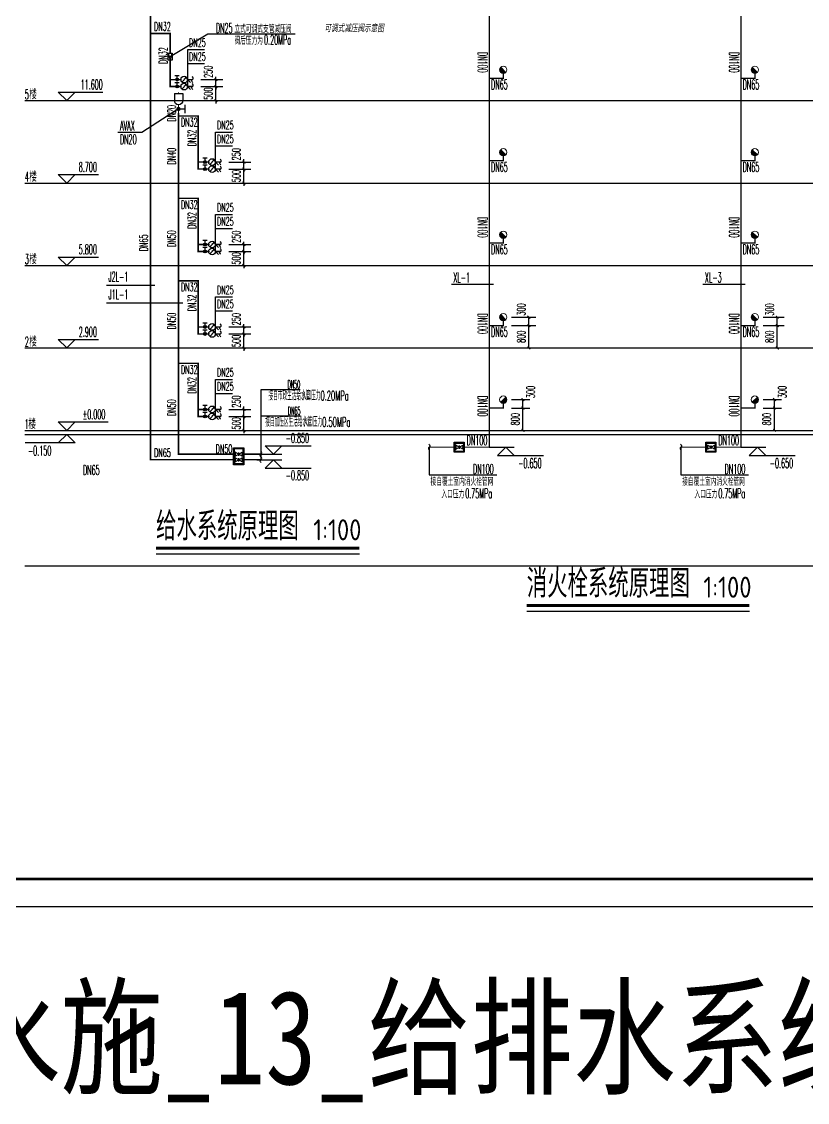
# Model space of a CAD drawing. Extents: x 27938 to 1042331, y -235042 to 1535213.
# Drawn here: x 817499 to 845606, y 353093 to 391762 of the extents above; entities that cross this region are included whole.
import ezdxf
from ezdxf.enums import TextEntityAlignment as Align

# ---------------------------------------------------------------- set-up
doc = ezdxf.new("R2010")
doc.units = 0
doc.header["$LTSCALE"] = 1000
doc.header["$MEASUREMENT"] = 0
for name, color, linetype in [('$AUDIT_BAD_LAYER2', 7, 'Continuous'), ('-JS', 4, 'Continuous'), ('DIM_SYMB', 3, 'Continuous'), ('DIM_不分区消火栓', 3, 'Continuous'), ('DIM_消防', 3, 'Continuous'), ('DIM_给水', 3, 'Continuous'), ('EQUIP_消防', 7, 'Continuous'), ('EQUIP_给水', 7, 'Continuous'), ('PIPE-不分区消火栓', 1, 'X'), ('PIPE-给水', 3, 'J1'), ('PIPE-给水中', 72, 'J2'), ('TEXT_给水', 7, 'Continuous'), ('TWT', 7, 'Continuous'), ('TWT_DIM', 3, 'Continuous'), ('TWT_ELEV', 3, 'Continuous'), ('TWT_LEAD', 3, 'Continuous'), ('TWT_TEXT', 7, 'Continuous'), ('VALVE_消防', 7, 'Continuous'), ('VALVE_给水', 7, 'Continuous'), ('图框', 140, 'Continuous'), ('导图字', 7, 'Continuous')]:
    doc.layers.add(name, color=color, linetype=linetype)
doc.layers.add('EQUIP_消火栓', color=242, linetype='Continuous', lineweight=18)
doc.layers.add('yichutu', color=7, linetype='Continuous', true_color=0xffffff, plot=False)
doc.styles.add('_TCH_DIM_T3', font='SIMPLEX.shx', dxfattribs={"width": 0.494118, "bigfont": 'GBCBIG.shx'})
doc.styles.add('_TWT_PIPEDN', font='SIMPLEX.shx', dxfattribs={"width": 0.6, "oblique": 10, "height": 3, "bigfont": 'HZTXT.shx'})
doc.styles.add('_TWT_SERIAL', font='simplex.shx', dxfattribs={"width": 0.6, "oblique": 10, "height": 3, "bigfont": 'aadri.shx'})
doc.styles.add('l3', font='isocp.shx', dxfattribs={"width": 0.7, "oblique": 9, "bigfont": 'hztxt.shx'})
doc.styles.get("Standard").update_dxf_attribs({"font": 'gbenor.shx', "bigfont": 'gbcbig.shx'})
doc.styles.add('黑体', font='simhei.ttf')
doc.linetypes.add('J1', pattern='A,3,-0.2,["J1",Standard,S=0.25,R=0,X=-0.1,Y=-0.115],-0.35', length=3.55)
doc.linetypes.add('J2', pattern='A,3,-0.2,["J2",Standard,S=0.25,R=0,X=-0.1,Y=-0.115],-0.35', length=3.55)
doc.linetypes.add('X', pattern='A,3,-0.2,["X",Standard,S=0.25,R=0,X=-0.1,Y=-0.115],-0.25', length=3.45)
doc.dimstyles.new('_TWT_ARCH&&100', dxfattribs={"dimtxt": 297.5, "dimasz": 100, "dimexe": 250, "dimexo": 300, "dimgap": 126.25, "dimtad": 1, "dimdec": 0, "dimzin": 0, "dimdsep": 46, "dimtxsty": '_TCH_DIM_T3', "dimblk": 'ARCHTICK', "dimcen": 0.09, "dimclrt": 7, "dimazin": 2, "dimtfac": 1, "dimtdec": 0, "dimtix": 1, "dimtmove": 2, "dimatfit": 3, "dimfxl": 1, "dimtolj": 1, "dimtzin": 0, "dimarcsym": 0})

# ---------------------------------------------------------------- blocks, each defined once
blk = doc.blocks.new('jzf1')
at = {"layer": '$AUDIT_BAD_LAYER2'}
for p, q in [((-1.51, 2.26), (1.49, 2.26)), ((-0.01, 0.76), (-0.01, 2.26))]:
    blk.add_line(p, q, dxfattribs=at)
at = {"layer": '$AUDIT_BAD_LAYER2', "const_width": 0.75}
blk.add_lwpolyline([(-0.38, 0, 1), (0.38, 0, 1)], format="xyb", close=True, dxfattribs=at)
blk = doc.blocks.new('zdpqf')
at = {"layer": '$AUDIT_BAD_LAYER2'}
for p, q in [((-1.5, 6.11), (-1.5, 3.61)), ((1.5, 6.11), (-1.5, 6.11)), ((1.5, 6.11), (1.5, 3.61))]:
    blk.add_line(p, q, dxfattribs=at)
at = {"layer": '$AUDIT_BAD_LAYER2', "const_width": 0.4}
for points in [[(0, 6.11), (0, 6.61)], [(0, -0.89), (0, 2.11)]]:
    blk.add_lwpolyline(points, dxfattribs=at)
at = {"layer": '$AUDIT_BAD_LAYER2'}
blk.add_arc((0, 3.61), 1.5, 180, 0, dxfattribs=at)
at = {"layer": '$AUDIT_BAD_LAYER2', "extrusion": (0, 0, -1), "zscale": -1, "rotation": 270}
blk.add_blockref('jzf1', (0, 0.61), dxfattribs=at)
blk = doc.blocks.new('$VALVE$00000497')
for p, q in [((78, 138), (-78, 138)), ((0, 50), (0, 138))]:
    blk.add_line(p, q)
at = {"const_width": 49.6}
blk.add_lwpolyline([(25, 0, 1), (-25, 0, 1)], format="xyb", close=True, dxfattribs=at)
blk.add_circle((0, 0), 50)
blk = doc.blocks.new('$VALVE$00000742')
blk.add_line((-93, -93), (93, 93))
blk.add_lwpolyline([(93, 93, 0, 50, 0), (-13, 22, 50, 50, 0)], format="xyseb")
blk.add_circle((0, 0), 150)
for p in [(-150, 0), (150, 0)]:
    blk.add_point(p)
blk = doc.blocks.new('$VALVE$00000296')
for points in [[(-125, 72), (-125, -72), (125, 72), (125, -72), (-125, 72)], [(0, 60), (0, -64)]]:
    blk.add_lwpolyline(points)
for p in [(-125, 0), (125, 0)]:
    blk.add_point(p)
blk = doc.blocks.new('$TwtSys$00000132')
at = {"elevation": 0}
blk.add_lwpolyline([(7, -101, -0.575183), (0, 0, 0.604745), (-11, 101, 16.924828)], format="xyb", dxfattribs=at)
blk = doc.blocks.new('$VALVE$00000301')
for points in [[(-125, 72), (125, 0), (-125, -72)], [(-125, 72), (-125, -72), (125, -72), (125, 72), (-125, 72)]]:
    blk.add_lwpolyline(points)
for p in [(-125, 0), (125, 0)]:
    blk.add_point(p)
blk = doc.blocks.new('$TwtSys$00000386')
blk.add_line((-93, 93, 0), (93, -93, 0))
blk.add_circle((0, 0, 0), 131)
at = {"color": 0}
for points in [[(34, -127, 0), (-127, 34, 0), (93, -93, 0), (-93, 93, 0)], [(-34, -127, 0), (-127, -34, 0), (34, -127, 0), (-127, 34, 0)], [(-93, -93, 0), (-93, -93, 0), (-34, -127, 0), (-127, -34, 0)]]:
    blk.add_solid(points, dxfattribs=at)
at = {"flags": 9}
blk.add_attdef('A', (0, 0, 0), '', height=0.00524, dxfattribs=at)
blk = doc.blocks.new('TK')
at = {"layer": '图框'}
blk.add_lwpolyline([(465375, 548714), (549475, 548714), (549475, 489314), (465375, 489314)], close=True, dxfattribs=at)
blk.add_lwpolyline([(465375, 548714), (549475, 548714), (549475, 489314), (465375, 489314)], close=True, dxfattribs=at)
at = {"layer": '图框', "const_width": 100}
blk.add_lwpolyline([(548475, 490314), (548475, 547714), (467875, 547714), (467875, 490314)], close=True, dxfattribs=at)
blk = doc.blocks.new('yct-841-594-84100-59399.9999999999-100-1000.0')
at = {"layer": 'yichutu', "color": 7, "true_color": 0xffffff}
blk.add_lwpolyline([(0, 0), (0, 59400), (84100, 59400), (84100, 0)], close=True, dxfattribs=at)
blk = doc.blocks.new('_ArchTick')
at = {"color": 0, "linetype": 'ByBlock', "const_width": 0.4}
blk.add_lwpolyline([(-0.5, -0.5), (0.5, 0.5)], dxfattribs=at)
blk = doc.blocks.new('*D143')
at = {"layer": 'Defpoints', "color": 0}
for p in [(834728, 378237), (835430, 378237), (834728, 377937)]:
    blk.add_point(p, dxfattribs=at)
at = {"layer": 'TWT_DIM', "color": 0, "lineweight": -2}
for p, q in [((835028, 378237), (835680, 378237)), ((835430, 377937), (835430, 378237)), ((835028, 377937), (835680, 377937))]:
    blk.add_line(p, q, dxfattribs=at)
at = {"layer": 'TWT_DIM', "color": 0, "lineweight": -2, "xscale": 100, "yscale": 100, "zscale": 100}
for p, rotation in [((835430, 378237), 90), ((835430, 377937), 270)]:
    blk.add_blockref('_ArchTick', p, dxfattribs=dict(at, rotation=rotation))
at = {"layer": 'TWT_DIM', "color": 7, "insert": (835705, 378512), "char_height": 297.5, "attachment_point": 5, "rotation": 90, "style": '_TCH_DIM_T3'}
blk.add_mtext('\\A1;300', dxfattribs=at)
blk = doc.blocks.new('*D144')
at = {"layer": 'Defpoints', "color": 0}
for p in [(834728, 377937), (835430, 377937), (834728, 377137)]:
    blk.add_point(p, dxfattribs=at)
at = {"layer": 'TWT_DIM', "color": 0, "lineweight": -2}
for p, q in [((835028, 377937), (835680, 377937)), ((835430, 377137), (835430, 377937)), ((835028, 377137), (835680, 377137))]:
    blk.add_line(p, q, dxfattribs=at)
at = {"layer": 'TWT_DIM', "color": 0, "lineweight": -2, "xscale": 100, "yscale": 100, "zscale": 100}
for p, rotation in [((835430, 377937), 90), ((835430, 377137), 270)]:
    blk.add_blockref('_ArchTick', p, dxfattribs=dict(at, rotation=rotation))
at = {"layer": 'TWT_DIM', "color": 7, "insert": (835155, 377537), "char_height": 297.5, "attachment_point": 5, "rotation": 90, "style": '_TCH_DIM_T3'}
blk.add_mtext('\\A1;800', dxfattribs=at)
blk = doc.blocks.new('*D145')
at = {"layer": 'Defpoints', "color": 0}
for p in [(843728, 378237), (844430, 378237), (843728, 377937)]:
    blk.add_point(p, dxfattribs=at)
at = {"layer": 'TWT_DIM', "color": 0, "lineweight": -2}
for p, q in [((844028, 378237), (844680, 378237)), ((844430, 377937), (844430, 378237)), ((844028, 377937), (844680, 377937))]:
    blk.add_line(p, q, dxfattribs=at)
at = {"layer": 'TWT_DIM', "color": 0, "lineweight": -2, "xscale": 100, "yscale": 100, "zscale": 100}
for p, rotation in [((844430, 378237), 90), ((844430, 377937), 270)]:
    blk.add_blockref('_ArchTick', p, dxfattribs=dict(at, rotation=rotation))
at = {"layer": 'TWT_DIM', "color": 7, "insert": (844705, 378512), "char_height": 297.5, "attachment_point": 5, "rotation": 90, "style": '_TCH_DIM_T3'}
blk.add_mtext('\\A1;300', dxfattribs=at)
blk = doc.blocks.new('*D146')
at = {"layer": 'Defpoints', "color": 0}
for p in [(843728, 377937), (844430, 377937), (843728, 377137)]:
    blk.add_point(p, dxfattribs=at)
at = {"layer": 'TWT_DIM', "color": 0, "lineweight": -2}
for p, q in [((844028, 377937), (844680, 377937)), ((844430, 377137), (844430, 377937)), ((844028, 377137), (844680, 377137))]:
    blk.add_line(p, q, dxfattribs=at)
at = {"layer": 'TWT_DIM', "color": 0, "lineweight": -2, "xscale": 100, "yscale": 100, "zscale": 100}
for p, rotation in [((844430, 377937), 90), ((844430, 377137), 270)]:
    blk.add_blockref('_ArchTick', p, dxfattribs=dict(at, rotation=rotation))
at = {"layer": 'TWT_DIM', "color": 7, "insert": (844155, 377537), "char_height": 297.5, "attachment_point": 5, "rotation": 90, "style": '_TCH_DIM_T3'}
blk.add_mtext('\\A1;800', dxfattribs=at)
blk = doc.blocks.new('*D183')
at = {"layer": 'Defpoints', "color": 0}
for p in [(843728, 381187), (844530, 381187), (843728, 380887)]:
    blk.add_point(p, dxfattribs=at)
at = {"layer": 'TWT_DIM', "color": 0, "lineweight": -2}
for p, q in [((844028, 381187), (844780, 381187)), ((844530, 380887), (844530, 381187)), ((844028, 380887), (844780, 380887))]:
    blk.add_line(p, q, dxfattribs=at)
at = {"layer": 'TWT_DIM', "color": 0, "lineweight": -2, "xscale": 100, "yscale": 100, "zscale": 100}
for p, rotation in [((844530, 381187), 90), ((844530, 380887), 270)]:
    blk.add_blockref('_ArchTick', p, dxfattribs=dict(at, rotation=rotation))
at = {"layer": 'TWT_DIM', "color": 7, "insert": (844255, 381462), "char_height": 297.5, "attachment_point": 5, "rotation": 90, "style": '_TCH_DIM_T3'}
blk.add_mtext('\\A1;300', dxfattribs=at)
blk = doc.blocks.new('*D184')
at = {"layer": 'Defpoints', "color": 0}
for p in [(843728, 380887), (844530, 380887), (843728, 380087)]:
    blk.add_point(p, dxfattribs=at)
at = {"layer": 'TWT_DIM', "color": 0, "lineweight": -2}
for p, q in [((844028, 380887), (844780, 380887)), ((844530, 380087), (844530, 380887)), ((844028, 380087), (844780, 380087))]:
    blk.add_line(p, q, dxfattribs=at)
at = {"layer": 'TWT_DIM', "color": 0, "lineweight": -2, "xscale": 100, "yscale": 100, "zscale": 100}
for p, rotation in [((844530, 380887), 90), ((844530, 380087), 270)]:
    blk.add_blockref('_ArchTick', p, dxfattribs=dict(at, rotation=rotation))
at = {"layer": 'TWT_DIM', "color": 7, "insert": (844255, 380487), "char_height": 297.5, "attachment_point": 5, "rotation": 90, "style": '_TCH_DIM_T3'}
blk.add_mtext('\\A1;800', dxfattribs=at)
blk = doc.blocks.new('*D185')
at = {"layer": 'Defpoints', "color": 0}
for p in [(834728, 381187), (835645, 381187), (834728, 380887)]:
    blk.add_point(p, dxfattribs=at)
at = {"layer": 'TWT_DIM', "color": 0, "lineweight": -2}
for p, q in [((835028, 381187), (835895, 381187)), ((835645, 380887), (835645, 381187)), ((835028, 380887), (835895, 380887))]:
    blk.add_line(p, q, dxfattribs=at)
at = {"layer": 'TWT_DIM', "color": 0, "lineweight": -2, "xscale": 100, "yscale": 100, "zscale": 100}
for p, rotation in [((835645, 381187), 90), ((835645, 380887), 270)]:
    blk.add_blockref('_ArchTick', p, dxfattribs=dict(at, rotation=rotation))
at = {"layer": 'TWT_DIM', "color": 7, "insert": (835370, 381462), "char_height": 297.5, "attachment_point": 5, "rotation": 90, "style": '_TCH_DIM_T3'}
blk.add_mtext('\\A1;300', dxfattribs=at)
blk = doc.blocks.new('*D186')
at = {"layer": 'Defpoints', "color": 0}
for p in [(834728, 380887), (835645, 380887), (834728, 380087)]:
    blk.add_point(p, dxfattribs=at)
at = {"layer": 'TWT_DIM', "color": 0, "lineweight": -2}
for p, q in [((835028, 380887), (835895, 380887)), ((835645, 380087), (835645, 380887)), ((835028, 380087), (835895, 380087))]:
    blk.add_line(p, q, dxfattribs=at)
at = {"layer": 'TWT_DIM', "color": 0, "lineweight": -2, "xscale": 100, "yscale": 100, "zscale": 100}
for p, rotation in [((835645, 380887), 90), ((835645, 380087), 270)]:
    blk.add_blockref('_ArchTick', p, dxfattribs=dict(at, rotation=rotation))
at = {"layer": 'TWT_DIM', "color": 7, "insert": (835370, 380487), "char_height": 297.5, "attachment_point": 5, "rotation": 90, "style": '_TCH_DIM_T3'}
blk.add_mtext('\\A1;800', dxfattribs=at)
blk = doc.blocks.new('*D195')
at = {"layer": 'Defpoints', "color": 0}
for p in [(823612, 389687), (823612, 389437), (824449, 389687)]:
    blk.add_point(p, dxfattribs=at)
at = {"layer": 'TWT_DIM', "color": 0, "lineweight": -2}
for p, q in [((824449, 389687), (824449, 389787)), ((823912, 389687), (824699, 389687)), ((823912, 389437), (824699, 389437)), ((824449, 389437), (824449, 389687)), ((824449, 389437), (824449, 389337))]:
    blk.add_line(p, q, dxfattribs=at)
at = {"layer": 'TWT_DIM', "color": 0, "lineweight": -2, "xscale": 100, "yscale": 100, "zscale": 100}
for p, rotation in [((824449, 389687), 270), ((824449, 389437), 90)]:
    blk.add_blockref('_ArchTick', p, dxfattribs=dict(at, rotation=rotation))
at = {"layer": 'TWT_DIM', "color": 7, "insert": (824174, 389967), "char_height": 297.5, "attachment_point": 5, "rotation": 90, "style": '_TCH_DIM_T3'}
blk.add_mtext('\\A1;250', dxfattribs=at)
blk = doc.blocks.new('*D196')
at = {"layer": 'Defpoints', "color": 0}
for p in [(823612, 389437), (824449, 389437), (823612, 388937)]:
    blk.add_point(p, dxfattribs=at)
at = {"layer": 'TWT_DIM', "color": 0, "lineweight": -2}
for p, q in [((823912, 389437), (824699, 389437)), ((824449, 389437), (824449, 389537)), ((824449, 388937), (824449, 389437)), ((823912, 388937), (824699, 388937)), ((824449, 388937), (824449, 388837))]:
    blk.add_line(p, q, dxfattribs=at)
at = {"layer": 'TWT_DIM', "color": 0, "lineweight": -2, "xscale": 100, "yscale": 100, "zscale": 100}
for p, rotation in [((824449, 389437), 270), ((824449, 388937), 90)]:
    blk.add_blockref('_ArchTick', p, dxfattribs=dict(at, rotation=rotation))
at = {"layer": 'TWT_DIM', "color": 7, "insert": (824174, 389187), "char_height": 297.5, "attachment_point": 5, "rotation": 90, "style": '_TCH_DIM_T3'}
blk.add_mtext('\\A1;500', dxfattribs=at)
blk = doc.blocks.new('*D197')
at = {"layer": 'Defpoints', "color": 0}
for p in [(824612, 386737), (825450, 386737), (824612, 386487)]:
    blk.add_point(p, dxfattribs=at)
at = {"layer": 'TWT_DIM', "color": 0, "lineweight": -2}
for p, q in [((824912, 386737), (825700, 386737)), ((825450, 386737), (825450, 386837)), ((825450, 386487), (825450, 386737)), ((824912, 386487), (825700, 386487)), ((825450, 386487), (825450, 386387))]:
    blk.add_line(p, q, dxfattribs=at)
at = {"layer": 'TWT_DIM', "color": 0, "lineweight": -2, "xscale": 100, "yscale": 100, "zscale": 100}
for p, rotation in [((825450, 386737), 270), ((825450, 386487), 90)]:
    blk.add_blockref('_ArchTick', p, dxfattribs=dict(at, rotation=rotation))
at = {"layer": 'TWT_DIM', "color": 7, "insert": (825175, 387017), "char_height": 297.5, "attachment_point": 5, "rotation": 90, "style": '_TCH_DIM_T3'}
blk.add_mtext('\\A1;250', dxfattribs=at)
blk = doc.blocks.new('*D198')
at = {"layer": 'Defpoints', "color": 0}
for p in [(824612, 386487), (825450, 386487), (824612, 385987)]:
    blk.add_point(p, dxfattribs=at)
at = {"layer": 'TWT_DIM', "color": 0, "lineweight": -2}
for p, q in [((824912, 386487), (825700, 386487)), ((825450, 386487), (825450, 386587)), ((825450, 385987), (825450, 386487)), ((824912, 385987), (825700, 385987)), ((825450, 385987), (825450, 385887))]:
    blk.add_line(p, q, dxfattribs=at)
at = {"layer": 'TWT_DIM', "color": 0, "lineweight": -2, "xscale": 100, "yscale": 100, "zscale": 100}
for p, rotation in [((825450, 386487), 270), ((825450, 385987), 90)]:
    blk.add_blockref('_ArchTick', p, dxfattribs=dict(at, rotation=rotation))
at = {"layer": 'TWT_DIM', "color": 7, "insert": (825175, 386237), "char_height": 297.5, "attachment_point": 5, "rotation": 90, "style": '_TCH_DIM_T3'}
blk.add_mtext('\\A1;500', dxfattribs=at)
blk = doc.blocks.new('*D199')
at = {"layer": 'Defpoints', "color": 0}
for p in [(824612, 383787), (825450, 383787), (824612, 383537)]:
    blk.add_point(p, dxfattribs=at)
at = {"layer": 'TWT_DIM', "color": 0, "lineweight": -2}
for p, q in [((824912, 383787), (825700, 383787)), ((825450, 383787), (825450, 383887)), ((825450, 383537), (825450, 383787)), ((824912, 383537), (825700, 383537)), ((825450, 383537), (825450, 383437))]:
    blk.add_line(p, q, dxfattribs=at)
at = {"layer": 'TWT_DIM', "color": 0, "lineweight": -2, "xscale": 100, "yscale": 100, "zscale": 100}
for p, rotation in [((825450, 383787), 270), ((825450, 383537), 90)]:
    blk.add_blockref('_ArchTick', p, dxfattribs=dict(at, rotation=rotation))
at = {"layer": 'TWT_DIM', "color": 7, "insert": (825175, 384067), "char_height": 297.5, "attachment_point": 5, "rotation": 90, "style": '_TCH_DIM_T3'}
blk.add_mtext('\\A1;250', dxfattribs=at)
blk = doc.blocks.new('*D200')
at = {"layer": 'Defpoints', "color": 0}
for p in [(824612, 383537), (825450, 383537), (824612, 383037)]:
    blk.add_point(p, dxfattribs=at)
at = {"layer": 'TWT_DIM', "color": 0, "lineweight": -2}
for p, q in [((825450, 383537), (825450, 383637)), ((824912, 383537), (825700, 383537)), ((825450, 383037), (825450, 383537)), ((824912, 383037), (825700, 383037)), ((825450, 383037), (825450, 382937))]:
    blk.add_line(p, q, dxfattribs=at)
at = {"layer": 'TWT_DIM', "color": 0, "lineweight": -2, "xscale": 100, "yscale": 100, "zscale": 100}
for p, rotation in [((825450, 383537), 270), ((825450, 383037), 90)]:
    blk.add_blockref('_ArchTick', p, dxfattribs=dict(at, rotation=rotation))
at = {"layer": 'TWT_DIM', "color": 7, "insert": (825175, 383287), "char_height": 297.5, "attachment_point": 5, "rotation": 90, "style": '_TCH_DIM_T3'}
blk.add_mtext('\\A1;500', dxfattribs=at)
blk = doc.blocks.new('*D201')
at = {"layer": 'Defpoints', "color": 0}
for p in [(824612, 380837), (824612, 380587), (825450, 380837)]:
    blk.add_point(p, dxfattribs=at)
at = {"layer": 'TWT_DIM', "color": 0, "lineweight": -2}
for p, q in [((825450, 380837), (825450, 380937)), ((824912, 380837), (825700, 380837)), ((824912, 380587), (825700, 380587)), ((825450, 380587), (825450, 380837)), ((825450, 380587), (825450, 380487))]:
    blk.add_line(p, q, dxfattribs=at)
at = {"layer": 'TWT_DIM', "color": 0, "lineweight": -2, "xscale": 100, "yscale": 100, "zscale": 100}
for p, rotation in [((825450, 380837), 270), ((825450, 380587), 90)]:
    blk.add_blockref('_ArchTick', p, dxfattribs=dict(at, rotation=rotation))
at = {"layer": 'TWT_DIM', "color": 7, "insert": (825175, 381117), "char_height": 297.5, "attachment_point": 5, "rotation": 90, "style": '_TCH_DIM_T3'}
blk.add_mtext('\\A1;250', dxfattribs=at)
blk = doc.blocks.new('*D202')
at = {"layer": 'Defpoints', "color": 0}
for p in [(824612, 380587), (825450, 380587), (824612, 380087)]:
    blk.add_point(p, dxfattribs=at)
at = {"layer": 'TWT_DIM', "color": 0, "lineweight": -2}
for p, q in [((824912, 380587), (825700, 380587)), ((825450, 380587), (825450, 380687)), ((825450, 380087), (825450, 380587)), ((824912, 380087), (825700, 380087)), ((825450, 380087), (825450, 379987))]:
    blk.add_line(p, q, dxfattribs=at)
at = {"layer": 'TWT_DIM', "color": 0, "lineweight": -2, "xscale": 100, "yscale": 100, "zscale": 100}
for p, rotation in [((825450, 380587), 270), ((825450, 380087), 90)]:
    blk.add_blockref('_ArchTick', p, dxfattribs=dict(at, rotation=rotation))
at = {"layer": 'TWT_DIM', "color": 7, "insert": (825175, 380337), "char_height": 297.5, "attachment_point": 5, "rotation": 90, "style": '_TCH_DIM_T3'}
blk.add_mtext('\\A1;500', dxfattribs=at)
blk = doc.blocks.new('*D203')
at = {"layer": 'Defpoints', "color": 0}
for p in [(824612, 377887), (825449, 377887), (824612, 377637)]:
    blk.add_point(p, dxfattribs=at)
at = {"layer": 'TWT_DIM', "color": 0, "lineweight": -2}
for p, q in [((824912, 377887), (825699, 377887)), ((825449, 377887), (825449, 377987)), ((825449, 377637), (825449, 377887)), ((824912, 377637), (825699, 377637)), ((825449, 377637), (825449, 377537))]:
    blk.add_line(p, q, dxfattribs=at)
at = {"layer": 'TWT_DIM', "color": 0, "lineweight": -2, "xscale": 100, "yscale": 100, "zscale": 100}
for p, rotation in [((825449, 377887), 270), ((825449, 377637), 90)]:
    blk.add_blockref('_ArchTick', p, dxfattribs=dict(at, rotation=rotation))
at = {"layer": 'TWT_DIM', "color": 7, "insert": (825174, 378167), "char_height": 297.5, "attachment_point": 5, "rotation": 90, "style": '_TCH_DIM_T3'}
blk.add_mtext('\\A1;250', dxfattribs=at)
blk = doc.blocks.new('*D204')
at = {"layer": 'Defpoints', "color": 0}
for p in [(824612, 377637), (825449, 377637), (824612, 377137)]:
    blk.add_point(p, dxfattribs=at)
at = {"layer": 'TWT_DIM', "color": 0, "lineweight": -2}
for p, q in [((824912, 377637), (825699, 377637)), ((825449, 377637), (825449, 377737)), ((825449, 377137), (825449, 377637)), ((824912, 377137), (825699, 377137)), ((825449, 377137), (825449, 377037))]:
    blk.add_line(p, q, dxfattribs=at)
at = {"layer": 'TWT_DIM', "color": 0, "lineweight": -2, "xscale": 100, "yscale": 100, "zscale": 100}
for p, rotation in [((825449, 377637), 270), ((825449, 377137), 90)]:
    blk.add_blockref('_ArchTick', p, dxfattribs=dict(at, rotation=rotation))
at = {"layer": 'TWT_DIM', "color": 7, "insert": (825174, 377387), "char_height": 297.5, "attachment_point": 5, "rotation": 90, "style": '_TCH_DIM_T3'}
blk.add_mtext('\\A1;500', dxfattribs=at)

msp = doc.modelspace()

# ---------------------------------------------------------------- hatches: boundary and pattern name
at = {"layer": 'PIPE-不分区消火栓'}
for points in [[(834728, 389736.7), (834728, 389714.2), (834750.5, 389714.2)], [(834728, 389736.7), (834750.5, 389736.7), (834750.5, 389714.2)], [(834728, 389736.7), (834750.5, 389736.7), (834750.5, 389714.2)], [(834728, 389736.7), (834728, 389714.2), (834750.5, 389714.2)], [(843728, 389736.7), (843728, 389714.2), (843750.5, 389714.2)], [(843728, 389736.7), (843750.5, 389736.7), (843750.5, 389714.2)], [(843728, 389736.7), (843750.5, 389736.7), (843750.5, 389714.2)], [(843728, 389736.7), (843728, 389714.2), (843750.5, 389714.2)], [(834728, 386786.7), (834728, 386764.2), (834750.5, 386764.2)], [(834728, 386786.7), (834750.5, 386786.7), (834750.5, 386764.2)], [(834728, 386786.7), (834750.5, 386786.7), (834750.5, 386764.2)], [(834728, 386786.7), (834728, 386764.2), (834750.5, 386764.2)], [(843728, 386786.7), (843728, 386764.2), (843750.5, 386764.2)], [(843728, 386786.7), (843750.5, 386786.7), (843750.5, 386764.2)], [(843728, 386786.7), (843750.5, 386786.7), (843750.5, 386764.2)], [(843728, 386786.7), (843728, 386764.2), (843750.5, 386764.2)], [(834728, 383836.7), (834728, 383814.2), (834750.5, 383814.2)], [(834728, 383836.7), (834750.5, 383836.7), (834750.5, 383814.2)], [(834728, 383836.7), (834750.5, 383836.7), (834750.5, 383814.2)], [(834728, 383836.7), (834728, 383814.2), (834750.5, 383814.2)], [(843728, 383836.7), (843728, 383814.2), (843750.5, 383814.2)], [(843728, 383836.7), (843750.5, 383836.7), (843750.5, 383814.2)], [(843728, 383836.7), (843750.5, 383836.7), (843750.5, 383814.2)], [(843728, 383836.7), (843728, 383814.2), (843750.5, 383814.2)], [(834728, 380886.7), (834728, 380864.2), (834750.5, 380864.2)], [(834728, 380886.7), (834750.5, 380886.7), (834750.5, 380864.2)], [(834728, 380886.7), (834750.5, 380886.7), (834750.5, 380864.2)], [(834728, 380886.7), (834728, 380864.2), (834750.5, 380864.2)], [(843728, 380886.7), (843728, 380864.2), (843750.5, 380864.2)], [(843728, 380886.7), (843750.5, 380886.7), (843750.5, 380864.2)], [(843728, 380886.7), (843750.5, 380886.7), (843750.5, 380864.2)], [(843728, 380886.7), (843728, 380864.2), (843750.5, 380864.2)], [(834228, 379586.7), (834228, 379564.2), (834250.5, 379564.2)], [(834228, 379586.7), (834250.5, 379586.7), (834250.5, 379564.2)], [(843228, 379586.7), (843228, 379564.2), (843250.5, 379564.2)], [(843228, 379586.7), (843250.5, 379586.7), (843250.5, 379564.2)], [(834728, 377936.6), (834728, 377914.1), (834750.5, 377914.1)], [(834728, 377936.6), (834750.5, 377936.6), (834750.5, 377914.1)], [(843728, 377936.6), (843728, 377914.1), (843750.5, 377914.1)], [(843728, 377936.6), (843750.5, 377936.6), (843750.5, 377914.1)], [(834228, 376536.7), (834250.5, 376536.7), (834250.5, 376514.2)], [(834228, 376536.7), (834228, 376514.2), (834250.5, 376514.2)], [(843228, 376536.7), (843250.5, 376536.7), (843250.5, 376514.2)], [(843228, 376536.7), (843228, 376514.2), (843250.5, 376514.2)]]:
    msp.add_hatch(color=256, dxfattribs=at).paths.add_polyline_path(points)
at = {"layer": 'PIPE-给水'}
for points in [[(823811.9, 388386.7), (823839.4, 388386.7), (823839.4, 388414.2)], [(823811.9, 388386.7), (823811.9, 388414.2), (823839.4, 388414.2)], [(823811.9, 388386.7), (823811.9, 388414.2), (823839.4, 388414.2)], [(823811.9, 388386.7), (823839.4, 388386.7), (823839.4, 388414.2)], [(823811.9, 386486.7), (823811.9, 386459.2), (823784.4, 386459.2)], [(823811.9, 386486.7), (823784.4, 386486.7), (823784.4, 386459.2)], [(823811.9, 386486.7), (823784.4, 386486.7), (823784.4, 386459.2)], [(823811.9, 386486.7), (823811.9, 386459.2), (823784.4, 386459.2)], [(823811.9, 385436.7), (823839.4, 385436.7), (823839.4, 385464.2)], [(823811.9, 385436.7), (823811.9, 385464.2), (823839.4, 385464.2)], [(823811.9, 385436.7), (823811.9, 385464.2), (823839.4, 385464.2)], [(823811.9, 385436.7), (823839.4, 385436.7), (823839.4, 385464.2)], [(823811.9, 383536.7), (823811.9, 383509.2), (823784.4, 383509.2)], [(823811.9, 383536.7), (823784.4, 383536.7), (823784.4, 383509.2)], [(823811.9, 383536.7), (823784.4, 383536.7), (823784.4, 383509.2)], [(823811.9, 383536.7), (823811.9, 383509.2), (823784.4, 383509.2)], [(823811.9, 382486.7), (823839.4, 382486.7), (823839.4, 382514.2)], [(823811.9, 382486.7), (823811.9, 382514.2), (823839.4, 382514.2)], [(823811.9, 382486.7), (823811.9, 382514.2), (823839.4, 382514.2)], [(823811.9, 382486.7), (823839.4, 382486.7), (823839.4, 382514.2)], [(823811.9, 380586.7), (823811.9, 380559.2), (823784.4, 380559.2)], [(823811.9, 380586.7), (823784.4, 380586.7), (823784.4, 380559.2)], [(823811.9, 380586.7), (823784.4, 380586.7), (823784.4, 380559.2)], [(823811.9, 380586.7), (823811.9, 380559.2), (823784.4, 380559.2)], [(823811.9, 379536.7), (823839.4, 379536.7), (823839.4, 379564.2)], [(823811.9, 379536.7), (823811.9, 379564.2), (823839.4, 379564.2)], [(823811.9, 379536.7), (823811.9, 379564.2), (823839.4, 379564.2)], [(823811.9, 379536.7), (823839.4, 379536.7), (823839.4, 379564.2)], [(823811.9, 377636.7), (823811.9, 377609.2), (823784.4, 377609.2)], [(823811.9, 377636.7), (823784.4, 377636.7), (823784.4, 377609.2)], [(823811.9, 377636.7), (823784.4, 377636.7), (823784.4, 377609.2)], [(823811.9, 377636.7), (823811.9, 377609.2), (823784.4, 377609.2)], [(823111.9, 376286.7), (823111.9, 376259.2), (823084.4, 376259.2)], [(823111.9, 376286.7), (823084.4, 376286.7), (823084.4, 376259.2)], [(823111.9, 376286.7), (823084.4, 376286.7), (823084.4, 376259.2)], [(823111.9, 376286.7), (823111.9, 376259.2), (823084.4, 376259.2)]]:
    msp.add_hatch(color=256, dxfattribs=at).paths.add_polyline_path(points)
at = {"layer": 'PIPE-给水中'}
for points in [[(822811.9, 391336.7), (822839.4, 391336.7), (822839.4, 391364.2)], [(822811.9, 391336.7), (822811.9, 391364.2), (822839.4, 391364.2)], [(822811.9, 391336.7), (822811.9, 391364.2), (822839.4, 391364.2)], [(822811.9, 391336.7), (822839.4, 391336.7), (822839.4, 391364.2)], [(822811.9, 389436.7), (822811.9, 389409.2), (822784.4, 389409.2)], [(822811.9, 389436.7), (822784.4, 389436.7), (822784.4, 389409.2)], [(822811.9, 389436.7), (822784.4, 389436.7), (822784.4, 389409.2)], [(822811.9, 389436.7), (822811.9, 389409.2), (822784.4, 389409.2)], [(822111.9, 376086.7), (822084.4, 376086.7), (822084.4, 376059.2)], [(822111.9, 376086.7), (822111.9, 376059.2), (822084.4, 376059.2)]]:
    msp.add_hatch(color=256, dxfattribs=at).paths.add_polyline_path(points)

# ---------------------------------------------------------------- linework, layer by layer
at = {"layer": '-JS'}
for points in [[(832973, 376714.7), (833333, 376714.7), (833333, 376356.7), (832973, 376356.7)], [(833003, 376684.7), (833303, 376684.7), (833303, 376386.7), (833003, 376386.7)], [(841973, 376714.7), (842333, 376714.7), (842333, 376356.7), (841973, 376356.7)], [(842003, 376684.7), (842303, 376684.7), (842303, 376386.7), (842003, 376386.7)], [(825081.9, 376514.7), (825441.9, 376514.7), (825441.9, 375906.7), (825081.9, 375906.7)], [(825111.9, 376484.7), (825411.9, 376484.7), (825411.9, 375936.7), (825111.9, 375936.7)]]:
    msp.add_lwpolyline(points, close=True, dxfattribs=at)
at = {"layer": 'DIM_SYMB', "const_width": 105}
for points in [[(822307.5, 372926.3), (829581.1, 372926.3)], [(835568.8, 370874.3), (843535, 370874.3)]]:
    msp.add_lwpolyline(points, dxfattribs=at)
at = {"layer": 'DIM_SYMB'}
for points in [[(822307.5, 372716.3), (829581.1, 372716.3)], [(835568.8, 370664.3), (843535, 370664.3)]]:
    msp.add_lwpolyline(points, dxfattribs=at)
at = {"layer": 'DIM_不分区消火栓'}
for p, q in [((832077.8, 376536.7), (832077.8, 375545)), ((841077.8, 376536.7), (841077.8, 375545)), ((832077.8, 375545), (834499.9, 375545)), ((841077.8, 375545), (843499.9, 375545))]:
    msp.add_line(p, q, dxfattribs=at)
at = {"layer": 'DIM_消防'}
for p, q in [((834378, 382361.7), (832870.5, 382361.7)), ((843378, 382361.7), (841870.5, 382361.7))]:
    msp.add_line(p, q, dxfattribs=at)
at = {"layer": 'DIM_给水'}
for p, q in [((823439.6, 390261.9), (823439.6, 390761.9)), ((823439.6, 390761.9), (824039.6, 390761.9)), ((823439.6, 389386.7), (823439.6, 390261.9)), ((823439.6, 390261.9), (824039.6, 390261.9)), ((823333.6, 389792.8), (823545.7, 389580.6)), ((823333.6, 389542.8), (823545.7, 389330.6)), ((824439.6, 387311.9), (824439.6, 387811.9)), ((824439.6, 387811.9), (825039.6, 387811.9)), ((824439.6, 386436.7), (824439.6, 387311.9)), ((824439.6, 387311.9), (825039.6, 387311.9)), ((824333.6, 386842.8), (824545.7, 386630.6)), ((824333.6, 386592.8), (824545.7, 386380.6)), ((824439.6, 384361.9), (824439.6, 384861.9)), ((824439.6, 384861.9), (825039.6, 384861.9)), ((824439.6, 383486.7), (824439.6, 384361.9)), ((824439.6, 384361.9), (825039.6, 384361.9)), ((824333.6, 383892.8), (824545.7, 383680.6)), ((824333.6, 383642.8), (824545.7, 383430.6)), ((822261.9, 382320.1), (820535, 382320.1)), ((823261.9, 381686.7), (820535, 381686.7)), ((824439.6, 381411.9), (824439.6, 381911.9)), ((824439.6, 381911.9), (825039.6, 381911.9)), ((824439.6, 380536.7), (824439.6, 381411.9)), ((824439.6, 381411.9), (825039.6, 381411.9)), ((824333.6, 380942.8), (824545.7, 380730.6)), ((824333.6, 380692.8), (824545.7, 380480.6)), ((824439.6, 378461.9), (824439.6, 378961.9)), ((824439.6, 378961.9), (825039.6, 378961.9)), ((824439.6, 377586.7), (824439.6, 378461.9)), ((824439.6, 378461.9), (825039.6, 378461.9)), ((824333.6, 377992.8), (824545.7, 377780.6)), ((824333.6, 377742.8), (824545.7, 377530.6))]:
    msp.add_line(p, q, dxfattribs=at)
at = {"layer": 'PIPE-不分区消火栓', "const_width": 45}
for points in [[(834228, 389736.7), (834228, 392686.7)], [(843228, 389736.7), (843228, 392686.7)], [(834728, 389736.7), (834728, 389905.7)], [(843728, 389736.7), (843728, 389905.7)], [(834228, 386786.7), (834228, 389736.7)], [(834228, 389736.7), (834728, 389736.7)], [(843228, 386786.7), (843228, 389736.7)], [(843228, 389736.7), (843728, 389736.7)], [(834228, 383836.7), (834228, 386786.7)], [(834228, 386786.7), (834728, 386786.7)], [(834728, 386786.7), (834728, 386955.7)], [(843228, 383836.7), (843228, 386786.7)], [(843228, 386786.7), (843728, 386786.7)], [(843728, 386786.7), (843728, 386955.7)], [(834728, 383836.7), (834728, 384005.7)], [(843728, 383836.7), (843728, 384005.7)], [(834228, 380886.7), (834228, 383836.7)], [(834228, 383836.7), (834728, 383836.7)], [(843228, 380886.7), (843228, 383836.7)], [(843228, 383836.7), (843728, 383836.7)], [(834228, 380886.7), (834728, 380886.7)], [(834228, 377936.6), (834228, 380886.7)], [(834728, 380886.7), (834728, 381055.7)], [(843228, 380886.7), (843728, 380886.7)], [(843228, 377936.6), (843228, 380886.7)], [(843728, 380886.7), (843728, 381055.7)], [(834228, 376536.7), (834228, 377936.6)], [(834228, 377936.6), (834728, 377936.6)], [(834728, 377936.6), (834728, 378105.6)], [(843228, 376536.7), (843228, 377936.6)], [(843228, 377936.6), (843728, 377936.6)], [(843728, 377936.6), (843728, 378105.6)], [(832078, 376536.7), (833028, 376536.7)], [(833278, 376536.7), (834228, 376536.7)], [(841078, 376536.7), (842028, 376536.7)], [(842278, 376536.7), (843228, 376536.7)]]:
    msp.add_lwpolyline(points, dxfattribs=at)
at = {"layer": 'PIPE-给水', "const_width": 55}
for points in [[(823111.9, 388386.7), (823111.9, 388486.7)], [(823111.9, 388386.7), (823811.9, 388386.7)], [(823111.9, 385436.7), (823111.9, 388386.7)], [(823811.9, 386736.7), (823811.9, 388386.7)], [(823811.9, 386486.7), (823811.9, 386736.7)], [(823811.9, 386736.7), (824191.9, 386736.7)], [(824431.9, 386736.7), (824611.9, 386736.7)], [(823811.9, 386486.7), (824191.9, 386486.7)], [(824431.9, 386486.7), (824611.9, 386486.7)], [(823111.9, 382486.7), (823111.9, 385436.7)], [(823111.9, 385436.7), (823811.9, 385436.7)], [(823811.9, 383786.7), (823811.9, 385436.7)], [(823811.9, 383536.7), (823811.9, 383786.7)], [(823811.9, 383786.7), (824191.9, 383786.7)], [(824431.9, 383786.7), (824611.9, 383786.7)], [(823811.9, 383536.7), (824191.9, 383536.7)], [(824431.9, 383536.7), (824611.9, 383536.7)], [(823111.9, 379536.7), (823111.9, 382486.7)], [(823111.9, 382486.7), (823811.9, 382486.7)], [(823811.9, 380836.7), (823811.9, 382486.7)], [(823811.9, 380586.7), (823811.9, 380836.7)], [(823811.9, 380836.7), (824191.9, 380836.7)], [(823811.9, 380586.7), (824191.9, 380586.7)], [(824431.9, 380836.7), (824611.9, 380836.7)], [(824431.9, 380586.7), (824611.9, 380586.7)], [(823111.9, 376286.7), (823111.9, 379536.7)], [(823111.9, 379536.7), (823811.9, 379536.7)], [(823811.9, 377886.7), (823811.9, 379536.7)], [(823811.9, 377636.7), (823811.9, 377886.7)], [(823811.9, 377886.7), (824191.9, 377886.7)], [(824431.9, 377886.7), (824611.9, 377886.7)], [(823811.9, 377636.7), (824191.9, 377636.7)], [(824431.9, 377636.7), (824611.9, 377636.7)], [(823111.9, 376286.7), (825136.9, 376286.7)], [(825386.9, 376286.7), (826061.9, 376286.7)]]:
    msp.add_lwpolyline(points, dxfattribs=at)
at = {"layer": 'PIPE-给水中', "const_width": 55}
for points in [[(822111.9, 391336.7), (822111.9, 394286.7)], [(822111.9, 391336.7), (822811.9, 391336.7)], [(822111.9, 376086.7), (822111.9, 391336.7)], [(822811.9, 390636.5), (822811.9, 391336.7)], [(822811.9, 389686.7), (822811.9, 390386.9)], [(822811.9, 389436.7), (822811.9, 389686.7)], [(822811.9, 389686.7), (823191.9, 389686.7)], [(822811.9, 389436.7), (823191.9, 389436.7)], [(823431.9, 389686.7), (823611.9, 389686.7)], [(823431.9, 389436.7), (823611.9, 389436.7)], [(822111.9, 376086.7), (825136.9, 376086.7)], [(825386.9, 376086.7), (826061.9, 376086.7)]]:
    msp.add_lwpolyline(points, dxfattribs=at)
at = {"layer": 'TWT'}
for p, q in [((817611.9, 388936.7), (889211.9, 388936.7)), ((817611.9, 385986.7), (889211.9, 385986.7)), ((817611.9, 383036.7), (889211.9, 383036.7)), ((817611.9, 380086.7), (889211.9, 380086.7)), ((817611.9, 377136.7), (889211.9, 377136.7)), ((817611.9, 376986.7), (889211.9, 376986.7)), ((817611.9, 372286.7), (889211.9, 372286.7))]:
    msp.add_line(p, q, dxfattribs=at)
at = {"layer": 'TWT_ELEV'}
for p, q in [((819111.9, 388936.7), (818811.9, 389236.7)), ((818811.9, 389236.7), (820407.3, 389236.7)), ((819111.9, 388936.7), (819411.9, 389236.7)), ((819111.9, 385986.7), (818811.9, 386286.7)), ((818811.9, 386286.7), (820245.3, 386286.7)), ((819111.9, 385986.7), (819411.9, 386286.7)), ((819111.9, 383036.7), (818811.9, 383336.7)), ((818811.9, 383336.7), (820245.3, 383336.7)), ((819111.9, 383036.7), (819411.9, 383336.7)), ((819111.9, 380086.7), (818811.9, 380386.7)), ((818811.9, 380386.7), (820245.3, 380386.7)), ((819111.9, 380086.7), (819411.9, 380386.7)), ((819111.9, 377136.7), (818811.9, 377436.7)), ((818811.9, 377436.7), (820596.2, 377436.7)), ((819111.9, 377136.7), (819411.9, 377436.7)), ((819411.9, 376686.7), (817627.6, 376686.7)), ((819111.9, 376986.7), (818811.9, 376686.7)), ((819111.9, 376986.7), (819411.9, 376686.7)), ((825912.1, 376286.7), (826807.4, 376286.7)), ((826507.4, 376286.7), (826207.4, 376586.7)), ((826207.4, 376586.7), (827856.8, 376586.7)), ((826507.4, 376286.7), (826807.4, 376586.7)), ((834228, 376536.7), (835123.3, 376536.7)), ((834823.3, 376536.7), (834523.3, 376236.7)), ((834823.3, 376536.7), (835123.3, 376236.7)), ((843228, 376536.7), (844123.3, 376536.7)), ((843823.3, 376536.7), (843523.3, 376236.7)), ((843823.3, 376536.7), (844123.3, 376236.7)), ((825912.1, 376086.7), (826807.4, 376086.7)), ((826507.4, 376086.7), (826207.4, 375786.7)), ((826507.4, 376086.7), (826807.4, 375786.7)), ((834523.3, 376236.7), (836172.6, 376236.7)), ((843523.3, 376236.7), (845172.6, 376236.7)), ((826207.4, 375786.7), (827856.8, 375786.7))]:
    msp.add_line(p, q, dxfattribs=at)
at = {"layer": 'TWT_LEAD'}
for p, q in [((822811.9, 390511.7), (824159.4, 391324.2)), ((824159.4, 391324.2), (827279.7, 391324.2)), ((823111.9, 388636.7), (821797.6, 387794)), ((821797.6, 387794), (820944.8, 387794)), ((826061.9, 376286.7), (826061.9, 378596.1)), ((826061.9, 378596.1), (827464.2, 378596.1)), ((826062.1, 376086.9), (826062.1, 377652.4)), ((826062.1, 377652.4), (827474.1, 377652.4))]:
    msp.add_line(p, q, dxfattribs=at)

# ---------------------------------------------------------------- block references
at = {"layer": '-JS', "xscale": -100, "yscale": 100, "zscale": 100}
msp.add_blockref('zdpqf', (823111.9, 388575.8), dxfattribs=at)
msp.add_blockref('TK', (348736.9, -129226.9))
at = {"layer": 'EQUIP_消火栓'}
for p in [(834728, 390036.7), (843728, 390036.7), (834728, 387086.7), (843728, 387086.7), (834728, 384136.7), (843728, 384136.7), (834728, 381186.7), (843728, 381186.7)]:
    msp.add_blockref('$TwtSys$00000386', p, dxfattribs=at)
at = {"layer": 'EQUIP_消火栓', "xscale": -1}
for p in [(834728, 378236.6), (843728, 378236.6)]:
    msp.add_blockref('$TwtSys$00000386', p, dxfattribs=at)
at = {"layer": 'EQUIP_消防', "rotation": 180}
for p in [(832078, 376536.7), (841078, 376536.7)]:
    msp.add_blockref('$TwtSys$00000132', p, dxfattribs=at)
at = {"layer": 'EQUIP_给水'}
for p in [(823611.9, 389686.7), (823611.9, 389436.7), (824611.9, 386736.7), (824611.9, 386486.7), (824611.9, 383786.7), (824611.9, 383536.7), (824611.9, 380836.7), (824611.9, 380586.7), (824611.9, 377886.7), (824611.9, 377636.7), (826061.9, 376286.7), (826061.9, 376086.7)]:
    msp.add_blockref('$TwtSys$00000132', p, dxfattribs=at)
at = {"layer": 'VALVE_消防', "xscale": -1, "yscale": -1, "rotation": 180}
for p in [(833153, 376536.7), (842153, 376536.7)]:
    msp.add_blockref('$VALVE$00000296', p, dxfattribs=at)
at = {"layer": 'VALVE_给水', "yscale": -1, "rotation": 270}
msp.add_blockref('$VALVE$00000301', (822811.9, 390511.7), dxfattribs=at)
at = {"layer": 'VALVE_给水'}
for name, p in [('$VALVE$00000497', (823060.5, 389686.7)), ('$VALVE$00000497', (823060.5, 389436.7)), ('$VALVE$00000497', (824060.5, 386736.7)), ('$VALVE$00000497', (824060.5, 386486.7)), ('$VALVE$00000497', (824060.5, 383786.7)), ('$VALVE$00000497', (824060.5, 383536.7)), ('$VALVE$00000497', (824060.5, 380836.7)), ('$VALVE$00000497', (824060.5, 380586.7)), ('$VALVE$00000497', (824060.5, 377886.7)), ('$VALVE$00000497', (824060.5, 377636.7)), ('$VALVE$00000296', (825261.9, 376286.7)), ('$VALVE$00000296', (825261.9, 376086.7))]:
    msp.add_blockref(name, p, dxfattribs=at)
at = {"layer": 'VALVE_给水', "xscale": 0.8, "yscale": 0.8, "zscale": 0.8}
for p in [(823311.9, 389686.7), (823311.9, 389436.7), (824311.9, 386736.7), (824311.9, 386486.7), (824311.9, 383786.7), (824311.9, 383536.7), (824311.9, 380836.7), (824311.9, 380586.7), (824311.9, 377886.7), (824311.9, 377636.7)]:
    msp.add_blockref('$VALVE$00000742', p, dxfattribs=at)
at = {"layer": 'yichutu'}
msp.add_blockref('yct-841-594-84100-59399.9999999999-100-1000.0', (814111.9, 360086.7), dxfattribs=at)

# ---------------------------------------------------------------- texts
at = {"layer": '-JS', "style": 'l3', "oblique": 9, "width": 0.7}
msp.add_text('可调式减压阀示意图', height=250, dxfattribs=at).set_placement((829392.9, 391545.3), align=Align.MIDDLE)
at = {"layer": 'DIM_SYMB', "color": 7}
for s, height, p in [('给水系统原理图', 1012.77, (822307.5, 373203.3)), ('1:100', 750, (827930.6, 373203.3)), ('消火栓系统原理图', 1012.77, (835568.8, 371151.4)), ('1:100', 750, (841884.5, 371151.4))]:
    msp.add_text(s, height=height, dxfattribs=at).set_placement(p)
at = {"layer": 'DIM_不分区消火栓', "color": 7, "style": '_TWT_SERIAL'}
for s, height, width, p in [('DN100', 350, 0.48, (833644, 375580)), ('DN100', 350, 0.48, (842644, 375580)), ('接自覆土室内消火栓管网', 261.811, 0.6, (832126.4, 375160)), ('接自覆土室内消火栓管网', 261.811, 0.6, (841126.4, 375160)), ('入口压力', 261.81, 0.6, (832515.2, 374709.4)), ('0.75MPa', 350, 0.48, (833365.8, 374709.4)), ('入口压力', 261.81, 0.6, (841567, 374709.4)), ('0.75MPa', 350, 0.48, (842417.6, 374709.4))]:
    msp.add_text(s, height=height, dxfattribs=dict(at, width=width)).set_placement(p)
at = {"layer": 'DIM_消防', "color": 7, "style": '_TWT_SERIAL', "width": 0.48}
for p in [(833813.9, 390674.2), (842813.9, 390674.2), (833813.9, 384774.2), (842813.9, 384774.2), (833813.9, 381324.2), (842813.9, 381324.2), (833813.9, 378374.2), (842813.9, 378374.2)]:
    msp.add_text('DN100', height=350, rotation=270, dxfattribs=at).set_placement(p)
for s, p in [('DN65', (834289.7, 389337.5)), ('DN65', (843289.7, 389337.5)), ('DN65', (834289.7, 386387.5)), ('DN65', (843289.7, 386387.5)), ('DN65', (834289.7, 383437.5)), ('DN65', (843289.7, 383437.5)), ('XL-1', (832940.5, 382431.7)), ('XL-3', (841940.5, 382431.7)), ('DN65', (834289.7, 380487.5)), ('DN65', (843289.7, 380487.5)), ('DN100', (833418.6, 376602.4)), ('DN100', (842418.6, 376602.4))]:
    msp.add_text(s, height=350, dxfattribs=at).set_placement(p)
at = {"layer": 'DIM_给水', "color": 7, "width": 0.48}
for s, height, style, p in [('DN25', 300, '_TWT_PIPEDN', (823489.6, 390861.9)), ('DN25', 300, '_TWT_PIPEDN', (823489.6, 390361.9)), ('DN25', 300, '_TWT_PIPEDN', (824489.6, 387911.9)), ('DN25', 300, '_TWT_PIPEDN', (824489.6, 387411.9)), ('DN25', 300, '_TWT_PIPEDN', (824489.6, 384961.9)), ('DN25', 300, '_TWT_PIPEDN', (824489.6, 384461.9)), ('J2L-1', 350, '_TWT_SERIAL', (820605, 382460.1)), ('J1L-1', 350, '_TWT_SERIAL', (820605, 381826.7)), ('DN25', 300, '_TWT_PIPEDN', (824489.6, 382011.9)), ('DN25', 300, '_TWT_PIPEDN', (824489.6, 381511.9)), ('DN25', 300, '_TWT_PIPEDN', (824489.6, 379061.9)), ('DN25', 300, '_TWT_PIPEDN', (824489.6, 378561.9))]:
    msp.add_text(s, height=height, dxfattribs=dict(at, style=style)).set_placement(p)
at = {"layer": 'TEXT_给水', "style": '_TWT_PIPEDN', "width": 0.48}
for s, p in [('DN32', (822236.7, 391436.7)), ('DN32', (823197, 388013.8)), ('DN32', (823197, 385063.8)), ('DN32', (823197, 382113.8)), ('DN32', (823197, 379163.8)), ('DN65', (822238.7, 376186.7)), ('DN50', (824440.9, 376326.1))]:
    msp.add_text(s, height=300, dxfattribs=at).set_placement(p)
for s, p in [('DN32', (822711.9, 390247.7)), ('DN20', (823011.9, 388182.5)), ('DN32', (823739, 387297.7)), ('DN40', (823011.9, 386647.7)), ('DN32', (823739, 384347.7)), ('DN65', (822011.9, 383547.7)), ('DN50', (823011.9, 383697.7)), ('DN32', (823739, 381397.7)), ('DN50', (823011.9, 380747.7)), ('DN32', (823739, 378447.7)), ('DN50', (823011.9, 377647.7))]:
    msp.add_text(s, height=300, rotation=90, dxfattribs=at).set_placement(p)
at = {"layer": 'TWT_ELEV', "color": 7, "style": '_TWT_SERIAL', "width": 0.48}
for s, p in [('11.600', (819609.3, 389336.8)), ('8.700', (819543.3, 386386.8)), ('5.800', (819543.3, 383436.8)), ('2.900', (819543.3, 380486.8)), ('%%P0.000', (819686.2, 377536.8)), ('-0.850', (826946.8, 376686.8)), ('-0.150', (817724.8, 376236.6)), ('-0.650', (835262.6, 375786.6)), ('-0.650', (844262.6, 375786.6)), ('-0.850', (826946.8, 375352.7))]:
    msp.add_text(s, height=350, dxfattribs=at).set_placement(p)
at = {"layer": 'TWT_LEAD', "color": 7}
for s, height, style, width, p in [('DN25', 350, '_TWT_SERIAL', 0.48, (824448.1, 391359.2)), ('立式可调式支管减压阀', 261.81, '_TWT_SERIAL', 0.6, (825112.1, 391359.2)), ('阀后压力为', 261.81, '_TWT_SERIAL', 0.6, (825109.2, 390939.2)), ('0.20MPa', 350, '_TWT_SERIAL', 0.48, (826172.3, 390939.2)), ('AVAX', 350, '_TWT_SERIAL', 0.48, (821014.8, 387864)), ('DN20', 350, '_TWT_SERIAL', 0.48, (821014.8, 387374)), ('接自市政生活给水管', 337.59, '_TCH_DIM_T3', 0.494118, (826327.1, 378211.1)), ('DN50', 297.5, '_TCH_DIM_T3', 0.348789, (827013.7, 378631.1)), ('入口压力0.20MPa', 337.589, '_TCH_DIM_T3', 0.494118, (827521.4, 378211.1)), ('DN65', 297.5, '_TCH_DIM_T3', 0.348789, (827023.6, 377687.4)), ('接自加压区生活给水管', 337.59, '_TCH_DIM_T3', 0.494118, (826215.6, 377267.4)), ('入口压力0.50MPa', 337.589, '_TCH_DIM_T3', 0.494118, (827581.8, 377267.4)), ('DN65', 350, '_TWT_SERIAL', 0.48, (819692.2, 375546))]:
    msp.add_text(s, height=height, dxfattribs=dict(at, style=style, width=width)).set_placement(p)
at = {"layer": 'TWT_TEXT', "style": '_TWT_SERIAL'}
for s, width, p in [('5', 0.48, (817611.9, 388986.7)), ('楼', 0.6, (817771.9, 388986.7)), ('4', 0.48, (817611.9, 386036.7)), ('楼', 0.6, (817771.9, 386036.7)), ('3', 0.48, (817611.9, 383086.7)), ('楼', 0.6, (817771.9, 383086.7)), ('楼', 0.6, (817771.9, 380136.7)), ('2', 0.48, (817611.9, 380136.7)), ('1', 0.48, (817611.9, 377186.7)), ('楼', 0.6, (817739.9, 377186.7))]:
    msp.add_text(s, height=350, dxfattribs=dict(at, width=width)).set_placement(p)
at = {"layer": '导图字', "color": 1, "style": '黑体', "width": 0.8}
msp.add_text('水施_13_给排水系统原理图_A1', height=3364.726, dxfattribs=at).set_placement((815212.9, 353738.3))

# ---------------------------------------------------------------- dimensions: what is measured, and where the dimension line sits
at = {"layer": 'TWT_DIM'}
for base, p1, p2, picture, middle in [((824449.4, 389686.7), (823612.1, 389436.7), (823612.1, 389686.7), '*D195', (824174.4, 389966.9)), ((825449.6, 386736.6), (824612.4, 386486.6), (824612.4, 386736.6), '*D197', (825174.6, 387016.9)), ((825449.6, 383786.6), (824612.4, 383536.6), (824612.4, 383786.6), '*D199', (825174.6, 384066.9)), ((835645.5, 381186.7), (834728, 380886.7), (834728, 381186.7), '*D185', (835370.5, 381461.9)), ((844529.7, 381186.7), (843728, 380886.7), (843728, 381186.7), '*D183', (844254.7, 381461.9)), ((825449.6, 380836.6), (824612.4, 380586.6), (824612.4, 380836.6), '*D201', (825174.6, 381116.9)), ((835430.4, 378236.6), (834728, 377936.6), (834728, 378236.6), '*D143', (835705.4, 378511.9)), ((844430.4, 378236.6), (843728, 377936.6), (843728, 378236.6), '*D145', (844705.4, 378511.9)), ((825449.4, 377886.7), (824612.1, 377636.7), (824612.1, 377886.7), '*D203', (825174.4, 378166.9))]:
    dim = msp.add_linear_dim(base=base, p1=p1, p2=p2, angle=90, dimstyle='_TWT_ARCH&&100', dxfattribs=at)
    dim.commit()
    dim.dimension.update_dxf_attribs({"geometry": picture, "text_midpoint": middle, "dimtype": 129})
for p1, p2, distance, picture, middle in [((823612.1, 388936.7), (823612.1, 389436.7), -837.2, '*D196', (824174.4, 389186.7)), ((824612.4, 385986.7), (824612.4, 386486.6), -837.2, '*D198', (825174.6, 386236.6)), ((824612.4, 383036.7), (824612.4, 383536.6), -837.2, '*D200', (825174.6, 383286.6)), ((834728, 380086.7), (834728, 380886.7), -917.4, '*D186', (835370.5, 380486.7)), ((843728, 380086.7), (843728, 380886.7), -801.7, '*D184', (844254.7, 380486.7)), ((824612.4, 380086.7), (824612.4, 380586.6), -837.2, '*D202', (825174.6, 380336.6)), ((834728, 377136.7), (834728, 377936.6), -702.3, '*D144', (835155.4, 377536.7)), ((843728, 377136.7), (843728, 377936.6), -702.3, '*D146', (844155.4, 377536.7)), ((824612.1, 377136.7), (824612.1, 377636.7), -837.2, '*D204', (825174.4, 377386.7))]:
    dim = msp.add_aligned_dim(p1=p1, p2=p2, distance=distance, dimstyle='_TWT_ARCH&&100', dxfattribs=at)
    dim.commit()
    dim.dimension.update_dxf_attribs({"geometry": picture, "text_midpoint": middle})

doc.saveas('drawing.dxf')
